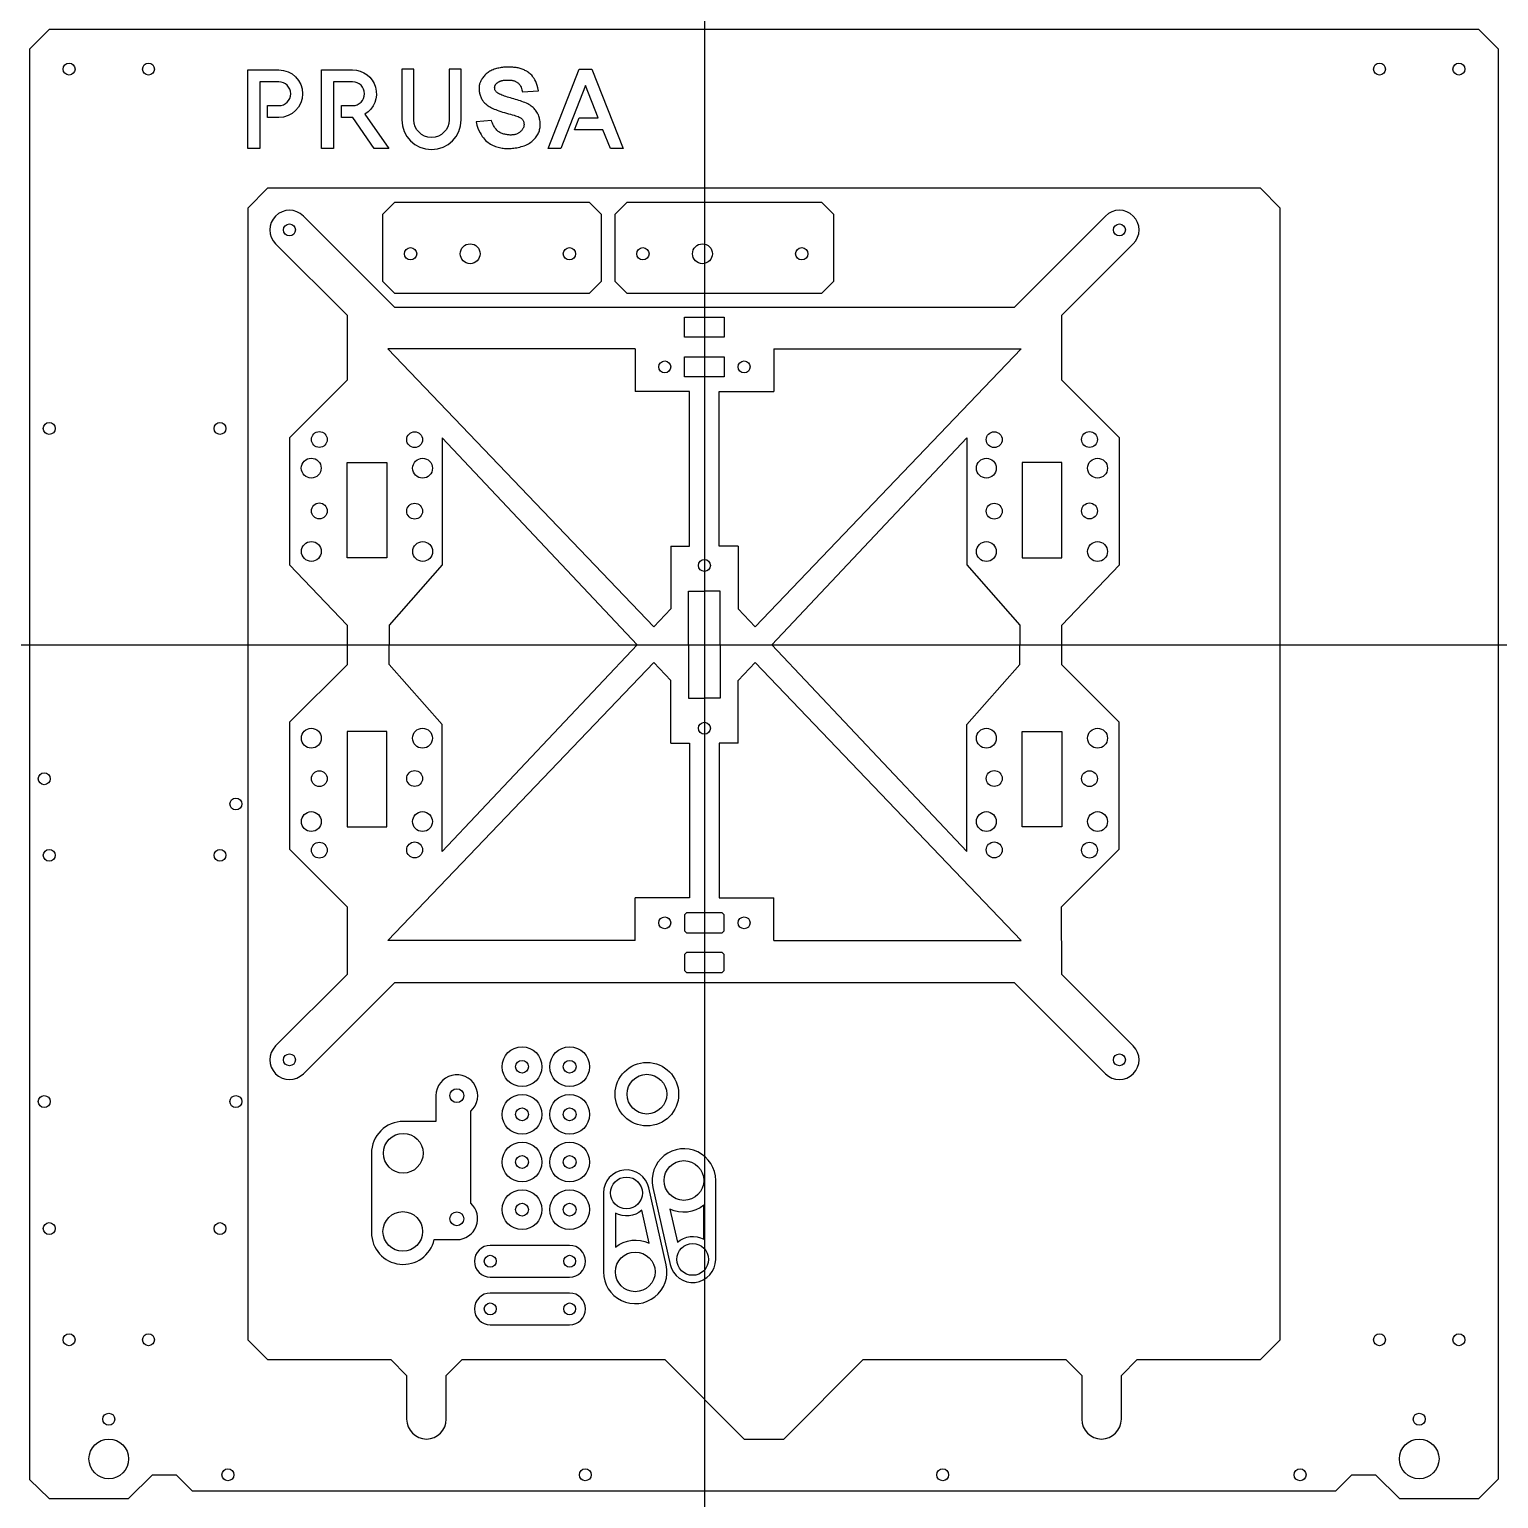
# Model space of a CAD drawing. Header units: inches. Extents: x 0 to 370, y 0 to 370.
import ezdxf

# ---------------------------------------------------------------- set-up
doc = ezdxf.new("R2010")
doc.units = ezdxf.units.IN
doc.header["$MEASUREMENT"] = 0
doc.layers.add('CUT', color=1, linetype='Continuous')

msp = doc.modelspace()

# ---------------------------------------------------------------- linework, layer by layer
at = {"color": 1}
for p, q in [((152.54, 289.57), (90.24, 289.57)), ((157.25, 219.52), (90.24, 289.57)), ((152.54, 289.57), (152.54, 278.77)), ((182.75, 219.52), (249.76, 289.57)), ((187.46, 289.57), (249.76, 289.57)), ((187.46, 289.57), (187.46, 278.77)), ((166.26, 278.77), (152.54, 278.77)), ((166.26, 239.82), (166.26, 278.77)), ((173.74, 239.82), (173.74, 278.77)), ((173.74, 278.77), (187.46, 278.77)), ((103.91, 267.12), (103.91, 235.12)), ((103.91, 267.12), (153.02, 215.04)), ((236.09, 267.12), (186.98, 215.04)), ((236.09, 267.12), (236.09, 267.12)), ((236.09, 267.12), (236.09, 235.12)), ((161.54, 239.82), (161.54, 224.07)), ((161.54, 239.82), (166.26, 239.82)), ((178.46, 239.82), (173.74, 239.82)), ((178.46, 239.82), (178.46, 224.07)), ((103.91, 235.12), (90.6, 220)), ((236.09, 235.12), (249.4, 220)), ((166.01, 215.04), (166.01, 228.52)), ((166.01, 228.52), (170, 228.52)), ((173.99, 228.52), (170, 228.52)), ((173.99, 215.04), (173.99, 228.52)), ((157.25, 219.52), (161.54, 224.07)), ((182.75, 219.52), (178.46, 224.07)), ((90.6, 220), (90.6, 215.04)), ((249.4, 220), (249.4, 215.04)), ((90.6, 210.09), (90.6, 215.04)), ((103.91, 162.96), (153.02, 215.04)), ((166.01, 215.05), (166.01, 201.56)), ((173.99, 215.05), (173.99, 201.56)), ((236.09, 162.96), (186.98, 215.04)), ((249.4, 210.09), (249.4, 215.04)), ((157.25, 210.56), (90.24, 140.52)), ((103.91, 194.97), (90.6, 210.09)), ((157.25, 210.56), (161.54, 206.02)), ((182.75, 210.56), (178.46, 206.02)), ((182.75, 210.56), (249.76, 140.52)), ((236.09, 194.97), (249.4, 210.09)), ((161.54, 190.27), (161.54, 206.02)), ((178.46, 190.27), (178.46, 206.02)), ((166.01, 201.56), (170, 201.56)), ((173.99, 201.56), (170, 201.56)), ((103.91, 162.96), (103.91, 194.97)), ((236.09, 162.96), (236.09, 194.97)), ((161.54, 190.27), (166.26, 190.27)), ((166.26, 190.27), (166.26, 151.32)), ((178.46, 190.27), (173.74, 190.27)), ((173.74, 190.27), (173.74, 151.32)), ((178.46, 190.27), (173.74, 190.27)), ((152.54, 140.52), (152.54, 151.32)), ((166.26, 151.32), (152.54, 151.32)), ((173.74, 151.32), (187.46, 151.32)), ((187.46, 140.52), (187.46, 151.32)), ((152.54, 140.52), (90.24, 140.52)), ((187.46, 140.52), (249.76, 140.52))]:
    msp.add_line(p, q, dxfattribs=at)
at = {"color": 6}
for p, direction in [((170, 235), (0, -1)), ((152.54, 215.04), (1, 0))]:
    msp.add_xline(p, direction, dxfattribs=at)
at = {"color": 1}
for points in [[(80, 260.94), (90, 260.94), (90, 236.89), (80, 236.89)], [(260, 260.94), (250, 260.94), (250, 236.89), (260, 236.89)], [(80, 169.15), (90, 169.15), (90, 193.2), (80, 193.2)], [(260, 169.15), (250, 169.15), (250, 193.2), (260, 193.2)]]:
    msp.add_lwpolyline(points, close=True, dxfattribs=at)
at = {"layer": 'CUT'}
for p, q in [((124.15, 354.29), (128.21, 354.54)), ((116.39, 347.03), (112.48, 346.68))]:
    msp.add_line(p, q, dxfattribs=at)
for points in [[(329, 2), (333, 6), (339, 6), (345, 0), (365, 0), (370, 5), (370, 365), (365, 370), (5, 370), (0, 365), (0, 4.81), (5, 0), (25, 0), (31, 6), (37, 6), (41, 2)], [(137.31, 344.74), (138.49, 347.74), (143.26, 347.74), (140.05, 355.83), (133.84, 340), (130.62, 340), (138.46, 360), (141.62, 360), (149.56, 340), (146.34, 340), (144.45, 344.74)], [(141, 303.5), (92, 303.5), (89, 306.5), (89, 323.5), (92, 326.5), (141, 326.5), (144, 323.5), (144, 306.5)], [(199.5, 303.5), (150.5, 303.5), (147.5, 306.5), (147.5, 323.5), (150.5, 326.5), (199.5, 326.5), (202.5, 323.5), (202.5, 306.5)], [(165, 147), (165, 143), (165.5, 142.5), (174.5, 142.5), (175, 143), (175, 147), (174.5, 147.5), (165.5, 147.5)], [(165, 137), (165, 133), (165.5, 132.5), (174.5, 132.5), (175, 133), (175, 137), (174.5, 137.5), (165.5, 137.5)]]:
    msp.add_lwpolyline(points, close=True, dxfattribs=at)
for points in [[(55, 340), (55, 359.8), (62.8, 359.8, -1), (62.8, 347.8), (60, 347.8), (60, 350.8), (62.8, 350.8, 1), (62.8, 356.8), (58, 356.8), (58, 340)], [(81.47, 347.8, -0.002936), (81.4, 347.8), (78.6, 347.8), (78.6, 350.8), (81.4, 350.8, 1), (81.4, 356.8), (76.6, 356.8), (76.6, 340), (73.6, 340), (73.6, 359.8), (81.4, 359.8, -0.758573), (84.51, 348.67), (90.5, 340), (86.85, 340)], [(105.71, 360), (105.71, 347.22, -1), (96.82, 347.22), (96.82, 360), (93.82, 360), (93.82, 347.22, 1), (108.71, 347.22), (108.71, 360)], [(105, 20), (105, 31), (109, 35), (160, 35), (180, 15), (190, 15), (210, 35), (261, 35), (265, 31), (265, 20, 1), (275, 20), (275, 31), (279, 35), (310, 35), (315, 40), (315, 325), (310, 330), (60, 330), (55, 325), (55, 40), (60, 35), (91, 35), (95, 31), (95, 20, 1)], [(172.83, 80.11, 1.116777), (157.02, 78.36), (161.37, 58.96, 0.895434), (172.83, 60.23)], [(144.57, 57.1, 1.116777), (160.38, 58.85), (156.03, 78.25, 0.895434), (144.57, 76.98)], [(147.57, 71.9), (147.57, 63.35, -0.290213), (156.08, 64.29), (154.21, 72.64, -0.317037)], [(161.32, 72.92), (163.19, 64.57, -0.317037), (169.83, 65.31), (169.83, 73.86, -0.290213)], [(116.06, 55.77), (136.06, 55.77, 1), (136.06, 63.77), (116.06, 63.77, 1)], [(116.06, 43.77), (136.06, 43.77, 1), (136.06, 51.77), (116.06, 51.77, 1)]]:
    msp.add_lwpolyline(points, format="xyb", close=True, dxfattribs=at)
for points in [[(128.21, 354.54), (128.06, 355.24), (127.88, 355.85), (127.7, 356.39), (127.51, 356.85), (127.32, 357.26), (127.12, 357.61), (126.91, 357.92), (126.71, 358.19), (126.51, 358.43), (126.3, 358.65), (126.1, 358.84), (125.9, 359.01), (125.69, 359.17), (125.48, 359.31), (125.26, 359.44), (125.04, 359.56), (124.81, 359.67), (124.58, 359.78), (124.34, 359.88), (124.09, 359.98), (123.84, 360.07), (123.59, 360.14), (123.33, 360.22), (123.07, 360.28), (122.81, 360.33), (122.55, 360.37), (122.29, 360.41), (122.03, 360.44), (121.77, 360.46), (121.52, 360.48), (121.27, 360.49), (121.03, 360.51), (120.8, 360.51), (120.57, 360.52), (120.34, 360.52), (120.11, 360.52), (119.88, 360.51), (119.63, 360.49), (119.38, 360.46), (119.12, 360.43), (118.84, 360.39), (118.56, 360.33), (118.26, 360.27), (117.96, 360.2), (117.66, 360.12), (117.35, 360.03), (117.06, 359.94), (116.77, 359.83), (116.49, 359.71), (116.23, 359.59), (115.98, 359.46), (115.73, 359.31), (115.5, 359.16), (115.28, 359), (115.07, 358.83), (114.88, 358.64), (114.69, 358.45), (114.51, 358.25), (114.34, 358.05), (114.19, 357.84), (114.04, 357.63), (113.91, 357.42), (113.79, 357.21), (113.68, 357.01), (113.59, 356.82), (113.5, 356.63), (113.43, 356.45), (113.37, 356.26), (113.33, 356.08), (113.29, 355.89), (113.26, 355.7), (113.24, 355.5), (113.24, 355.29), (113.24, 355.07), (113.25, 354.84), (113.27, 354.61), (113.3, 354.37), (113.34, 354.14), (113.39, 353.9), (113.45, 353.66), (113.51, 353.43), (113.59, 353.2), (113.68, 352.98), (113.78, 352.76), (113.88, 352.54), (114, 352.33), (114.12, 352.13), (114.26, 351.94), (114.4, 351.75), (114.56, 351.57), (114.73, 351.4), (114.91, 351.23), (115.11, 351.06), (115.32, 350.9), (115.56, 350.74), (115.81, 350.58), (116.09, 350.43), (116.39, 350.27), (116.72, 350.11), (117.06, 349.95), (117.44, 349.8), (117.83, 349.64), (118.26, 349.49), (118.71, 349.34), (119.18, 349.19), (119.67, 349.05), (120.17, 348.91), (120.67, 348.77), (121.16, 348.63), (121.62, 348.5), (122.05, 348.38), (122.44, 348.26), (122.78, 348.14), (123.07, 348.03), (123.32, 347.93), (123.53, 347.82), (123.71, 347.72), (123.87, 347.61), (123.99, 347.5), (124.1, 347.4), (124.2, 347.28), (124.28, 347.17), (124.35, 347.05), (124.41, 346.92), (124.45, 346.79), (124.49, 346.67), (124.52, 346.53), (124.54, 346.4), (124.56, 346.26), (124.57, 346.12), (124.57, 345.98), (124.56, 345.84), (124.54, 345.7), (124.52, 345.55), (124.48, 345.41), (124.43, 345.27), (124.37, 345.13), (124.3, 345), (124.22, 344.86), (124.13, 344.73), (124.03, 344.6), (123.92, 344.48), (123.8, 344.36), (123.68, 344.25), (123.55, 344.14), (123.41, 344.04), (123.27, 343.94), (123.12, 343.85), (122.97, 343.77), (122.81, 343.7), (122.64, 343.63), (122.46, 343.57), (122.28, 343.52), (122.09, 343.48), (121.9, 343.45), (121.7, 343.43), (121.5, 343.41), (121.29, 343.4), (121.08, 343.4), (120.86, 343.41), (120.63, 343.43), (120.4, 343.45), (120.17, 343.49), (119.95, 343.53), (119.72, 343.58), (119.49, 343.63), (119.27, 343.7), (119.05, 343.78), (118.84, 343.86), (118.64, 343.95), (118.45, 344.06), (118.25, 344.18), (118.07, 344.32), (117.88, 344.47), (117.7, 344.64), (117.52, 344.84), (117.35, 345.05), (117.17, 345.29), (117.01, 345.54), (116.85, 345.82), (116.71, 346.1), (116.59, 346.4), (116.48, 346.71), (116.39, 347.03)], [(112.48, 346.68), (112.72, 345.87), (112.96, 345.16), (113.22, 344.53), (113.48, 343.98), (113.75, 343.49), (114.03, 343.06), (114.32, 342.69), (114.61, 342.35), (114.9, 342.05), (115.2, 341.77), (115.51, 341.53), (115.81, 341.31), (116.13, 341.11), (116.44, 340.94), (116.76, 340.78), (117.07, 340.65), (117.4, 340.52), (117.72, 340.41), (118.04, 340.32), (118.37, 340.24), (118.7, 340.17), (119.02, 340.12), (119.35, 340.07), (119.67, 340.04), (119.99, 340.01), (120.32, 340), (120.64, 340), (120.97, 340.01), (121.3, 340.02), (121.64, 340.05), (121.99, 340.1), (122.35, 340.15), (122.72, 340.21), (123.1, 340.28), (123.48, 340.37), (123.87, 340.47), (124.25, 340.59), (124.62, 340.71), (124.98, 340.86), (125.33, 341.02), (125.66, 341.19), (125.97, 341.38), (126.27, 341.59), (126.54, 341.8), (126.8, 342.03), (127.04, 342.25), (127.26, 342.49), (127.47, 342.73), (127.66, 342.96), (127.83, 343.21), (127.98, 343.45), (128.12, 343.7), (128.24, 343.95), (128.34, 344.21), (128.43, 344.47), (128.5, 344.75), (128.56, 345.03), (128.6, 345.32), (128.62, 345.62), (128.63, 345.92), (128.63, 346.22), (128.62, 346.52), (128.59, 346.81), (128.55, 347.1), (128.5, 347.38), (128.44, 347.66), (128.37, 347.92), (128.28, 348.18), (128.18, 348.44), (128.07, 348.69), (127.95, 348.93), (127.81, 349.17), (127.65, 349.41), (127.49, 349.64), (127.3, 349.86), (127.1, 350.08), (126.88, 350.3), (126.64, 350.5), (126.39, 350.7), (126.11, 350.89), (125.81, 351.07), (125.49, 351.24), (125.15, 351.4), (124.8, 351.56), (124.43, 351.7), (124.05, 351.85), (123.65, 351.98), (123.25, 352.12), (122.84, 352.24), (122.42, 352.37), (122, 352.49), (121.58, 352.61), (121.17, 352.73), (120.76, 352.85), (120.37, 352.97), (119.99, 353.09), (119.63, 353.21), (119.3, 353.33), (118.98, 353.45), (118.69, 353.58), (118.42, 353.7), (118.18, 353.83), (117.97, 353.95), (117.79, 354.07), (117.64, 354.19), (117.52, 354.31), (117.43, 354.42), (117.35, 354.54), (117.3, 354.65), (117.25, 354.76), (117.22, 354.87), (117.2, 354.97), (117.19, 355.08), (117.18, 355.18), (117.17, 355.28), (117.17, 355.38), (117.18, 355.47), (117.19, 355.57), (117.21, 355.66), (117.23, 355.75), (117.27, 355.84), (117.31, 355.93), (117.35, 356.02), (117.41, 356.11), (117.47, 356.19), (117.54, 356.27), (117.61, 356.35), (117.69, 356.43), (117.78, 356.5), (117.87, 356.58), (117.96, 356.64), (118.06, 356.71), (118.17, 356.77), (118.28, 356.82), (118.39, 356.88), (118.51, 356.93), (118.63, 356.97), (118.75, 357.01), (118.87, 357.05), (119, 357.09), (119.14, 357.12), (119.27, 357.15), (119.42, 357.17), (119.56, 357.19), (119.72, 357.21), (119.88, 357.23), (120.04, 357.24), (120.2, 357.25), (120.37, 357.25), (120.54, 357.25), (120.7, 357.25), (120.87, 357.24), (121.04, 357.23), (121.2, 357.22), (121.37, 357.2), (121.53, 357.17), (121.69, 357.14), (121.84, 357.1), (122, 357.06), (122.15, 357.01), (122.3, 356.95), (122.45, 356.89), (122.6, 356.82), (122.74, 356.74), (122.88, 356.65), (123.01, 356.55), (123.14, 356.45), (123.26, 356.33), (123.38, 356.2), (123.5, 356.06), (123.61, 355.89), (123.72, 355.68), (123.82, 355.42), (123.93, 355.11), (124.04, 354.74), (124.15, 354.29)]]:
    msp.add_lwpolyline(points, dxfattribs=at)
at = {"layer": 'CUT', "color": 1}
msp.add_lwpolyline([(248, 300), (92, 300), (69, 323, 1), (62, 316), (80, 298), (80, 281.62), (65.5, 267.12), (65.5, 235.12), (80, 220), (80, 210), (65.54, 195.5), (65.54, 163.54), (80.04, 149.04), (80, 132), (62, 114, 1), (69, 107), (92, 130), (248, 130), (271, 107, 1), (278, 114), (260, 132), (259.95, 149.03), (274.45, 163.53), (274.45, 195.5), (260, 210), (260, 220), (274.5, 235.12), (274.5, 267.13), (260, 281.62), (260, 298), (278, 316, 1), (271, 323), (248, 300), (92, 300)], format="xyb", dxfattribs=at)
for points in [[(165, 292.5), (165, 297.5), (175, 297.5), (175, 292.5)], [(165, 282.5), (165, 287.5), (175, 287.5), (175, 282.5)]]:
    msp.add_lwpolyline(points, close=True, dxfattribs=at)
at = {"layer": 'CUT'}
msp.add_lwpolyline([(86.15, 66.99, 0.895757), (101.95, 65.23), (107.64, 65.23, 0.68845), (111.15, 74.39), (111.15, 97.57, 1.542544), (102.39, 101.48), (102.39, 94.98), (94.15, 94.98, 0.414214), (86.15, 86.98), (86.15, 66.98)], format="xyb", dxfattribs=at)
for centre, radius in [((10, 360), 1.5), ((30, 360), 1.5), ((340, 360), 1.5), ((360, 360), 1.5), ((65.5, 319.5), 1.5), ((274.5, 319.5), 1.5), ((96, 313.5), 1.55), ((111, 313.5), 2.5), ((136, 313.5), 1.55), ((154.5, 313.5), 1.55), ((169.5, 313.5), 2.5), ((194.5, 313.5), 1.55), ((180, 285), 1.5), ((180, 285), 1.5), ((5, 269.5), 1.5), ((48, 269.5), 1.5), ((73.02, 266.73), 2), ((242.98, 266.68), 2), ((266.98, 266.73), 2), ((70.98, 259.51), 2.5), ((241, 259.5), 2.5), ((269, 259.5), 2.5), ((73.02, 248.73), 2), ((242.98, 248.68), 2), ((266.98, 248.73), 2), ((71.01, 238.53), 2.5), ((241, 238.5), 2.5), ((269, 238.5), 2.5), ((170, 235), 1.5), ((71, 191.5), 2.5), ((99, 191.5), 2.5), ((170, 194), 1.5), ((241, 191.5), 2.5), ((269, 191.5), 2.5), ((3.74, 181.28), 1.5), ((73.02, 181.31), 2), ((97.02, 181.36), 2), ((242.98, 181.36), 2), ((266.98, 181.31), 2), ((52, 174.93), 1.5), ((71, 170.5), 2.5), ((99, 170.5), 2.5), ((241, 170.5), 2.5), ((269, 170.5), 2.5), ((5, 162), 1.5), ((48, 162), 1.5), ((73.02, 163.31), 2), ((97.02, 163.36), 2), ((242.98, 163.36), 2), ((266.98, 163.31), 2), ((160, 145), 1.5), ((180, 145), 1.5), ((180, 145), 1.5), ((65.5, 110.5), 1.5), ((124.06, 108.77), 5), ((136.06, 108.77), 5), ((274.5, 110.5), 1.5), ((124.06, 108.77), 1.6), ((136.06, 108.77), 1.6), ((155.51, 101.85), 8), ((155.51, 101.85), 5), ((3.74, 100), 1.5), ((52, 100), 1.5), ((107.64, 101.48), 1.75), ((124.06, 96.77), 5), ((136.06, 96.77), 5), ((124.06, 96.77), 1.6), ((136.06, 96.77), 1.6), ((94.15, 86.98), 5), ((124.06, 84.77), 5), ((136.06, 84.77), 5), ((124.06, 84.77), 1.6), ((136.06, 84.77), 1.6), ((164.83, 80.11), 5), ((124.06, 72.77), 5), ((136.06, 72.77), 5), ((150.37, 76.98), 4), ((124.06, 72.77), 1.6), ((136.06, 72.77), 1.6), ((94.04, 67.28), 5), ((107.64, 70.48), 1.75), ((5, 68), 1.5), ((48, 68), 1.5), ((167.03, 60.23), 4), ((116.06, 59.77), 1.5), ((136.06, 59.77), 1.5), ((136.06, 59.77), 1.5), ((152.57, 57.1), 5), ((116.06, 47.77), 1.5), ((136.06, 47.77), 1.5), ((136.06, 47.77), 1.5), ((10, 40), 1.5), ((30, 40), 1.5), ((340, 40), 1.5), ((360, 40), 1.5), ((20, 20), 1.5), ((350, 20), 1.5), ((20, 10), 5), ((350, 10), 5), ((50, 6), 1.5), ((140, 6), 1.5), ((230, 6), 1.5), ((320, 6), 1.5)]:
    msp.add_circle(centre, radius, dxfattribs=at)
at = {"layer": 'CUT', "color": 1}
for centre, radius in [((160, 285), 1.5), ((97.02, 266.68), 2), ((99.02, 259.49), 2.5), ((97.02, 248.68), 2), ((99.05, 238.51), 2.5)]:
    msp.add_circle(centre, radius, dxfattribs=at)

doc.saveas('drawing.dxf')
